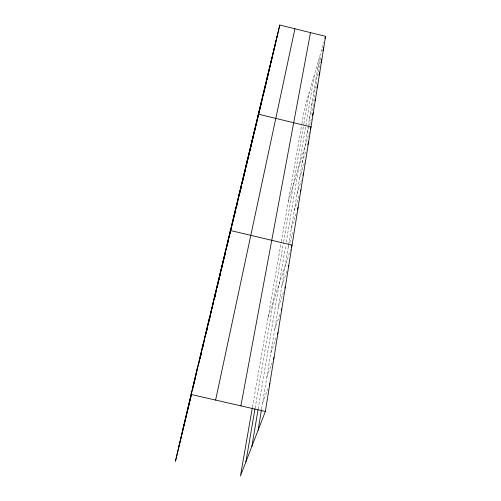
<?xml version="1.0" encoding="UTF-8"?>
<svg xmlns="http://www.w3.org/2000/svg" width="501" height="501" viewBox="0 0 501 501"><rect width="100%" height="100%" fill="white"/><g stroke="black" fill="none" stroke-linecap="round" stroke-linejoin="round"><path stroke-width="0.38" stroke-dasharray="2.5 1.88" d="M261.591 409.023L307.983 127.411M308.109 126.678L319.625 56.757M258.172 408.966L285.739 245.127M286.246 242.089L314.415 74.674M255.134 407.996L283.516 242.503M283.647 241.745L303.769 124.405M303.894 123.666L309.261 92.372M252.473 406.994L281.186 242.371M281.318 241.614L301.746 124.455M301.884 123.691L304.47 108.861L323.865 42.165M317.715 68.336L321.36 55.874M315.736 80.354L320.076 65.618M313.682 92.835L317.409 80.254M311.541 105.805L315.536 92.428M309.324 119.288L313.808 104.371M307.013 133.322L309.28 125.839M309.505 125.093L311.321 119.106M288.419 200.876L309.474 132.007M302.166 162.712L306.199 149.655M299.629 178.112L304.383 162.863M296.987 194.169L301.326 180.373M294.225 210.934L299.304 194.97M291.338 228.443L296.235 213.244M288.325 246.761L293.029 232.326M268.06 317.615L290.63 249.417M281.856 286.027L286.822 271.248M278.381 307.107L283.641 291.726M274.736 329.257L280.04 314.039M270.897 352.547L276.245 337.536M266.858 377.078L272.438 361.766M262.593 402.948L267.947 388.663"/><path stroke-width="0.75" d="M252.341 407.751L240.449 475.95L265.361 411.465L325.562 36.329L279.808 25.05L191.038 394.456L175.438 461.277L191.607 393.849M258.09 430.271L261.466 409.78M251.884 446.341L258.046 409.712M245.897 461.841L255.003 408.766M240.887 405.866L310.488 32.615M215.618 400.08L294.926 28.776M192.96 386.991L197.626 367.045M199.266 360.714L203.851 341.15M204.903 337.267L209.737 316.651M210.42 314.29L215.317 293.429M215.668 292.452L220.615 271.392M220.659 271.661L225.644 250.45M214.891 296.617L215.605 293.58M215.969 292.058L216.683 289.014L215.956 292.008M217.033 287.511L223.221 261.196M223.39 260.476L230.435 230.523L292.058 245.108L291.344 247.262M229.959 232.952L234.994 211.541M234.293 214.898L239.346 193.436M238.438 197.638L247.469 159.631M246.204 165.299L254.903 128.694M240.63 189.472L241.169 187.186L239.584 193.843M242.071 183.379L245.164 170.259L242.528 181.274M245.521 168.749L246.761 163.476M246.93 162.762L248.778 154.928M248.947 154.214L261.835 99.849M260.125 107.352L268.304 72.914M266.382 81.3L277.097 36.335M262.418 98.647L262.774 97.138M263.131 95.635L264.196 91.119M264.541 89.66L266.206 82.621M266.545 81.175L268.298 73.772M268.473 73.027L272.744 54.96M272.907 54.252L279.808 25.05M182.602 430.603L274.911 45.773M178.851 446.66L191.614 393.454M192.528 389.653L193.079 387.367M193.442 385.845L195.089 378.994M195.997 375.186L196.73 372.143M198.528 364.653L199.066 362.405M199.968 358.66L201.584 351.921M202.479 348.195L204.07 341.544M205.491 335.632L207.088 328.982M207.99 325.218L209.08 320.671M209.443 319.156L210.169 316.125M210.533 314.609L211.084 312.336M212.349 307.044L213.614 301.784M214.516 298.026L215.599 293.511M217.039 287.505L218.117 283.021M218.474 281.524L220.628 272.55M221.348 269.563L223.133 262.104M223.49 260.614L225.638 251.665M226.533 247.939L228.681 238.99M229.038 237.499L229.752 234.518M229.934 233.767L232.627 222.55M233.879 217.315L235.144 212.055M236.046 208.291L241.657 184.919M245.546 168.718L247.187 161.867M247.55 160.345L251.258 144.895M251.433 144.163L257.195 120.165M257.915 117.159L260.194 107.659M260.902 104.722L262.699 97.225M263.056 95.729L266.2 82.64M200.012 358.816L201.101 354.27M202.554 348.208L203.099 345.94M206.525 331.662L207.245 328.662M209.042 321.172L210.113 316.701M212.08 308.497L212.618 306.261M214.578 298.089L215.117 295.859M216.006 292.146L216.72 289.171M219.031 279.533L219.745 276.565M220.096 275.08L220.634 272.857M222.056 266.927L222.77 263.952M224.548 256.531L225.613 252.078M227.579 243.887L228.118 241.651M230.084 233.447L230.623 231.199M232.602 222.945L233.14 220.697M234.048 216.927L235.138 212.38M236.591 206.324L237.662 201.865M242.089 183.385L243.185 178.819M243.555 177.298L244.1 175.018M244.626 172.82L245.152 170.622M246.561 164.766L247.262 161.836M247.619 160.358L248.69 155.886M249.047 154.396L251.201 145.415M251.565 143.893L253.756 134.769M254.107 133.304L255.685 126.703M256.042 125.237L256.744 122.3M257.107 120.797L258.19 116.288M258.547 114.779L261.196 103.732M324.93 38.521L325.562 36.329M322.863 50.739L323.721 47.808M320.941 62.675L321.811 59.725M318.943 75.075L319.82 72.113M316.864 87.969L317.753 84.995M314.929 100.638L315.605 98.403M312.455 115.362L313.363 112.374M310.357 129.108L311.021 126.935L258.391 114.184M307.764 144.582L308.654 141.677M302.923 175.294L303.612 173.114M300.456 191.344L300.919 189.892M297.4 209.625L298.101 207.452M288.313 266.814L288.808 265.342M284.9 288.062L285.401 286.597M281.305 310.413L281.806 308.967M277.26 334.674L278.024 332.532M273.239 359.58L274.034 357.395M269.287 385.094L269.82 383.666M191.038 394.456L265.361 411.465"/></g></svg>
